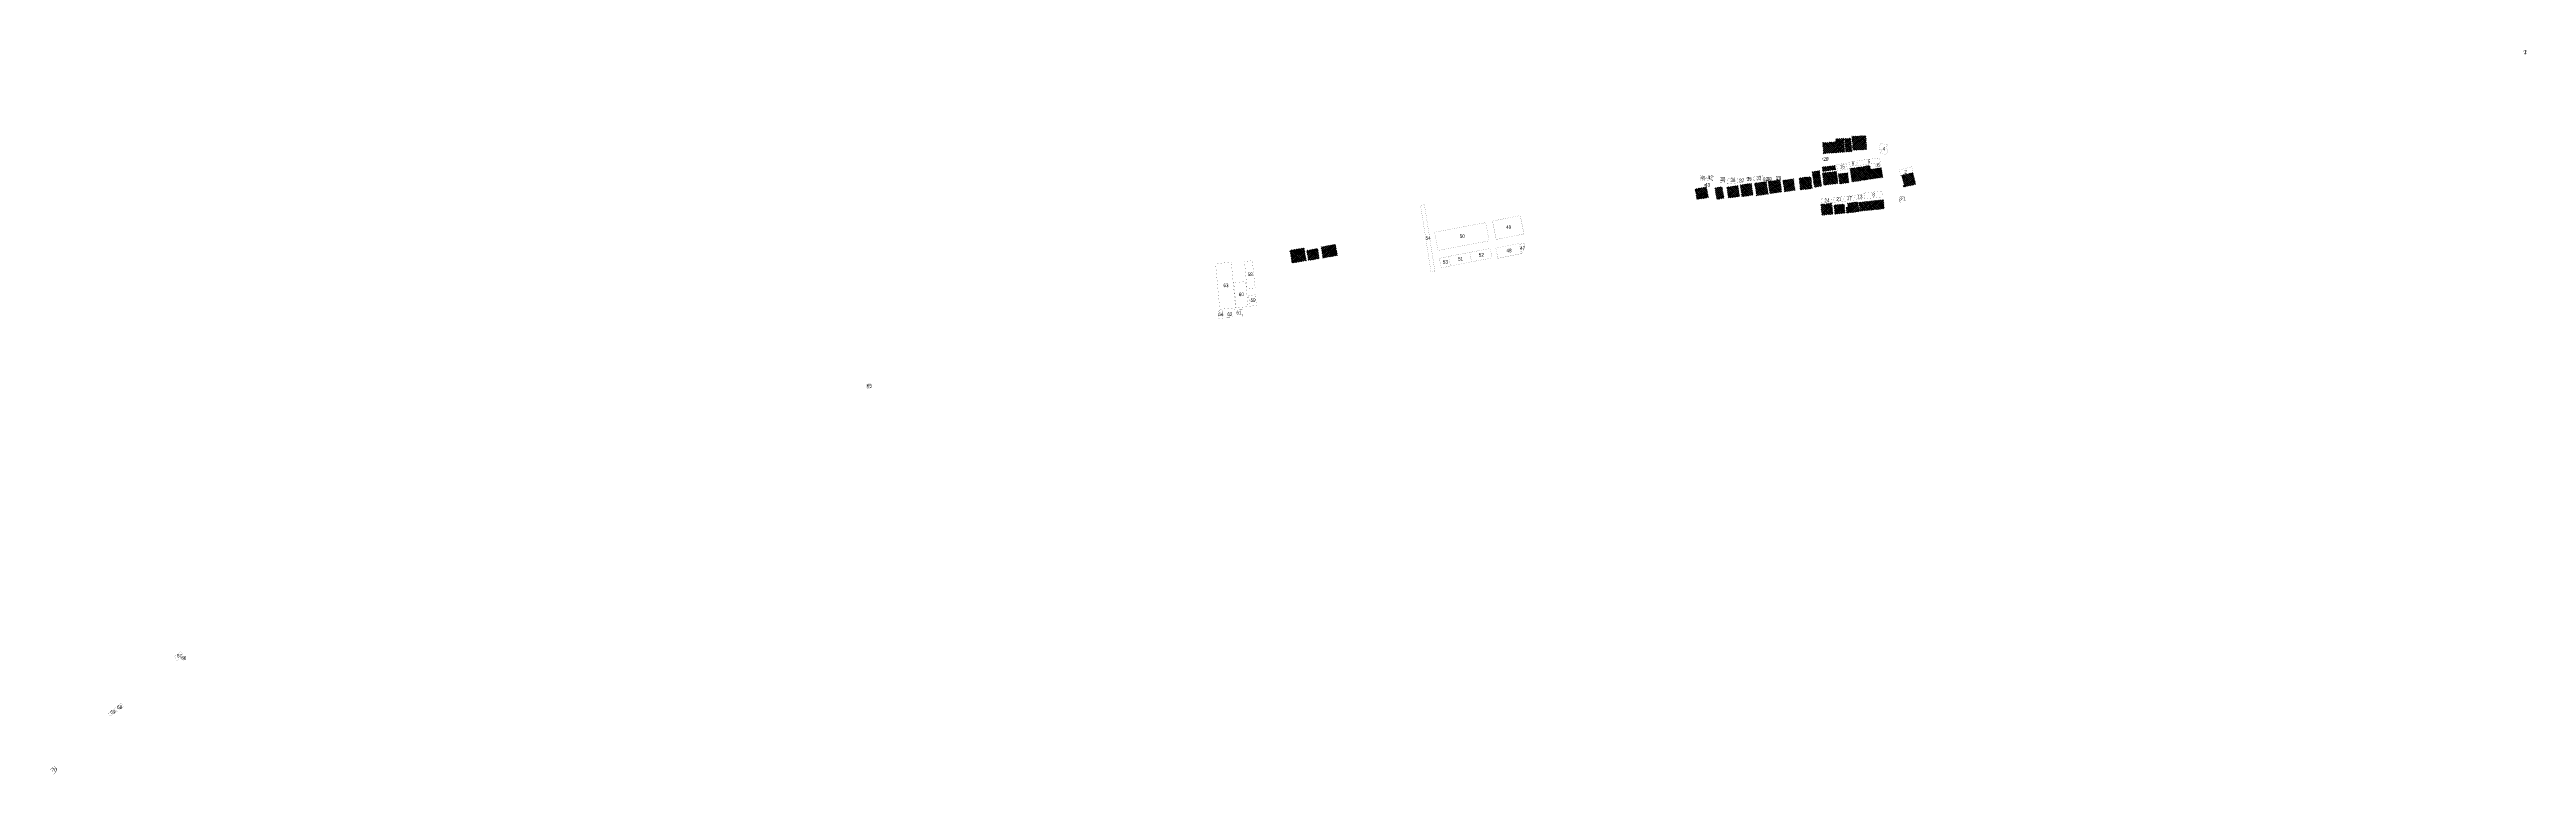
# Model space of a CAD drawing. Header units: millimetres. Extents: x 500132 to 619391, y 3323720 to 3402660.
# Drawn here: x 519367 to 522122, y 3369517 to 3370324 of the extents above; entities that cross this region are included whole.
import ezdxf

# ---------------------------------------------------------------- set-up
doc = ezdxf.new("R2010")
doc.units = ezdxf.units.MM
doc.layers.add('房屋拆迁', color=7, linetype='Continuous')
doc.styles.add('mrdsStandard', font='slromans.shx', dxfattribs={"width": 0.75, "height": 4, "bigfont": 'hztxt.shx'})

msp = doc.modelspace()

# ---------------------------------------------------------------- hatches: boundary and pattern name
at = {"layer": '房屋拆迁', "lineweight": 50}
h = msp.add_hatch(dxfattribs=at)
h.set_pattern_fill('ANSI37', color=1, scale=0.5, style=0)
h.paths.add_polyline_path([(521338.9, 3370220.6), (521339.7, 3370208.5), (521363.3, 3370210.2), (521362.3, 3370225.4), (521353.3, 3370224.8), (521353.5, 3370221.6)])
h = msp.add_hatch(dxfattribs=at)
h.set_pattern_fill('ANSI37', color=1, scale=0.5, style=0)
h.paths.add_polyline_path([(521363.1, 3370225.1), (521364.4, 3370210.2), (521371.4, 3370210.8), (521370.1, 3370225.7)])
h = msp.add_hatch(dxfattribs=at)
h.set_pattern_fill('ANSI37', color=1, scale=0.5, style=0)
h.paths.add_polyline_path([(521371.5, 3370227.6), (521372.3, 3370212.2), (521387.9, 3370213), (521387, 3370228.5)])
h = msp.add_hatch(dxfattribs=at)
h.set_pattern_fill('ANSI37', color=1, scale=0.5, style=0)
h.paths.add_polyline_path([(521312.6, 3370181.3), (521314, 3370168.1), (521327.3, 3370169.5), (521325.8, 3370182.8)])
h = msp.add_hatch(dxfattribs=at)
h.set_pattern_fill('ANSI37', color=1, scale=0.5, style=0)
h.paths.add_polyline_path([(521327.1, 3370188.2), (521329.6, 3370171), (521337.7, 3370172.2), (521335.2, 3370189.4)])
h = msp.add_hatch(dxfattribs=at)
h.set_pattern_fill('ANSI37', color=1, scale=0.5, style=0)
h.paths.add_polyline_path([(521338.2, 3370193.4), (521338.8, 3370188.6), (521353.4, 3370190.5), (521352.7, 3370195.3)])
h = msp.add_hatch(dxfattribs=at)
h.set_pattern_fill('ANSI37', color=1, scale=0.5, style=0)
h.paths.add_polyline_path([(521338.6, 3370186.8), (521340.2, 3370173.3), (521355.9, 3370175.2), (521354.3, 3370188.7)])
h = msp.add_hatch(dxfattribs=at)
h.set_pattern_fill('ANSI37', color=1, scale=0.5, style=0)
h.paths.add_polyline_path([(521356.4, 3370185.8), (521357.7, 3370174.7), (521368.1, 3370176), (521366.7, 3370187.1)])
h = msp.add_hatch(dxfattribs=at)
h.set_pattern_fill('ANSI37', color=1, scale=0.5, style=0)
h.paths.add_polyline_path([(521369.3, 3370191.9), (521371.5, 3370177), (521405.8, 3370182), (521404.2, 3370192.8), (521392.1, 3370191), (521391.5, 3370195.2)])
h = msp.add_hatch(dxfattribs=at)
h.set_pattern_fill('ANSI37', color=1, scale=0.5, style=0)
h.paths.add_polyline_path([(521428.9, 3370171.2), (521442.3, 3370174.3), (521439.3, 3370187.2), (521426.9, 3370184.3), (521429.6, 3370173), (521428.5, 3370172.7)])
h = msp.add_hatch(dxfattribs=at)
h.set_pattern_fill('ANSI37', color=1, scale=0.5, style=0)
h.paths.add_polyline_path([(521197, 3370169), (521199, 3370157.4), (521211.8, 3370159.6), (521209.7, 3370171.3)])
h = msp.add_hatch(dxfattribs=at)
h.set_pattern_fill('ANSI37', color=1, scale=0.5, style=0)
h.paths.add_polyline_path([(521218.9, 3370170.2), (521221.1, 3370157.5), (521229.2, 3370159), (521227, 3370171.6)])
h = msp.add_hatch(dxfattribs=at)
h.set_pattern_fill('ANSI37', color=1, scale=0.5, style=0)
h.paths.add_polyline_path([(521232.3, 3370171.1), (521234, 3370159), (521246.4, 3370160.8), (521244.6, 3370172.9)])
h = msp.add_hatch(dxfattribs=at)
h.set_pattern_fill('ANSI37', color=1, scale=0.5, style=0)
h.paths.add_polyline_path([(521247.4, 3370173.6), (521248.9, 3370160.6), (521261.4, 3370162.1), (521259.7, 3370175.2)])
h = msp.add_hatch(dxfattribs=at)
h.set_pattern_fill('ANSI37', color=1, scale=0.5, style=0)
h.paths.add_polyline_path([(521263.3, 3370175.4), (521265.4, 3370161.5), (521278.4, 3370163.4), (521276.3, 3370177.3)])
h = msp.add_hatch(dxfattribs=at)
h.set_pattern_fill('ANSI37', color=1, scale=0.5, style=0)
h.paths.add_polyline_path([(521278.3, 3370177.5), (521280, 3370164), (521293.3, 3370165.7), (521291.6, 3370179.2)])
h = msp.add_hatch(dxfattribs=at)
h.set_pattern_fill('ANSI37', color=1, scale=0.5, style=0)
h.paths.add_polyline_path([(521294.6, 3370178.5), (521296.6, 3370165.9), (521308.3, 3370167.8), (521306.4, 3370180.4)])
h = msp.add_hatch(dxfattribs=at)
h.set_pattern_fill('ANSI37', color=1, scale=0.5, style=0)
h.paths.add_polyline_path([(521379.2, 3370154.3), (521380.2, 3370144.4), (521407.4, 3370147.1), (521406.4, 3370157.1)])
h = msp.add_hatch(dxfattribs=at)
h.set_pattern_fill('ANSI37', color=1, scale=0.5, style=0)
h.paths.add_polyline_path([(521336.8, 3370151.9), (521338.1, 3370139.8), (521350.3, 3370141.1), (521349.1, 3370153.2)])
h = msp.add_hatch(dxfattribs=at)
h.set_pattern_fill('ANSI37', color=1, scale=0.5, style=0)
h.paths.add_polyline_path([(521351.4, 3370151.1), (521352.5, 3370141), (521363.9, 3370142.3), (521362.8, 3370152.4)])
h = msp.add_hatch(dxfattribs=at)
h.set_pattern_fill('ANSI37', color=1, scale=0.5, style=0)
h.paths.add_polyline_path([(521366.6, 3370153.3), (521367.1, 3370149), (521364.8, 3370148.8), (521365.6, 3370142.2), (521379.5, 3370144), (521378.1, 3370154.7)])
h = msp.add_hatch(dxfattribs=at)
h.set_pattern_fill('ANSI37', color=1, scale=0.5, style=0)
h.paths.add_polyline_path([(520746.3, 3370100.7), (520748.8, 3370086.6), (520764.6, 3370089.3), (520762.1, 3370103.5)])
h = msp.add_hatch(dxfattribs=at)
h.set_pattern_fill('ANSI37', color=1, scale=0.5, style=0)
h.paths.add_polyline_path([(520765, 3370100.7), (520766.9, 3370089.5), (520779.1, 3370091.7), (520777.2, 3370102.8)])
h = msp.add_hatch(dxfattribs=at)
h.set_pattern_fill('ANSI37', color=1, scale=0.5, style=0)
h.paths.add_polyline_path([(520781.1, 3370104.6), (520783.1, 3370092.3), (520799.2, 3370095), (520797.1, 3370107.4)])

# ---------------------------------------------------------------- linework, layer by layer
at = {"layer": '房屋拆迁', "color": 1, "linetype": 'Continuous', "lineweight": 50, "const_width": 0.1}
for points in [[(522118.6, 3370324.1), (522119, 3370318.7), (522121.6, 3370318.9), (522121.2, 3370324.3), (522118.6, 3370324.1)], [(521338.9, 3370220.6), (521339.7, 3370208.5), (521363.3, 3370210.2), (521362.3, 3370225.4), (521353.3, 3370224.8), (521353.5, 3370221.6), (521338.9, 3370220.6)], [(521363.1, 3370225.1), (521364.4, 3370210.2), (521371.4, 3370210.8), (521370.1, 3370225.7), (521363.1, 3370225.1)], [(521371.5, 3370227.6), (521372.3, 3370212.2), (521387.9, 3370213), (521387, 3370228.5), (521371.5, 3370227.6)], [(521403, 3370219.9), (521401.7, 3370213), (521404.2, 3370212.6), (521403.4, 3370208.6), (521410.1, 3370207.3), (521411.2, 3370213.4), (521409.8, 3370213.7), (521410.7, 3370218.4), (521403, 3370219.9)], [(521202.7, 3370183.7), (521203.6, 3370177.9), (521207.9, 3370178.5), (521206.9, 3370184.4), (521202.7, 3370183.7)], [(521209.6, 3370184.7), (521209.1, 3370178.7), (521216.7, 3370178.1), (521217.2, 3370184), (521209.6, 3370184.7)], [(521261.9, 3370182.8), (521262.5, 3370178.1), (521272.9, 3370179.3), (521272.3, 3370184.1), (521261.9, 3370182.8)], [(521287.1, 3370182.6), (521291.3, 3370183.2), (521291.8, 3370179.7), (521287.6, 3370179.1), (521287.1, 3370182.6)], [(521312.6, 3370181.3), (521314, 3370168.1), (521327.3, 3370169.5), (521325.8, 3370182.8), (521312.6, 3370181.3)], [(521327.1, 3370188.2), (521329.6, 3370171), (521337.7, 3370172.2), (521335.2, 3370189.4), (521327.1, 3370188.2)], [(521338.2, 3370193.4), (521338.8, 3370188.6), (521353.4, 3370190.5), (521352.7, 3370195.3), (521338.2, 3370193.4)], [(521338.3, 3370203.4), (521338.5, 3370200.2), (521345.6, 3370200.6), (521345.4, 3370203.8), (521338.3, 3370203.4)], [(521338.6, 3370186.8), (521340.2, 3370173.3), (521355.9, 3370175.2), (521354.3, 3370188.7), (521338.6, 3370186.8)], [(521354.4, 3370196.3), (521355.3, 3370189.6), (521366.2, 3370191.1), (521365.2, 3370197.9), (521354.4, 3370196.3)], [(521356.4, 3370185.8), (521357.7, 3370174.7), (521368.1, 3370176), (521366.7, 3370187.1), (521356.4, 3370185.8)], [(521368, 3370198.8), (521368.7, 3370194.3), (521376.6, 3370195.4), (521375.9, 3370199.9), (521368, 3370198.8)], [(521369.3, 3370191.9), (521371.5, 3370177), (521405.8, 3370182), (521404.2, 3370192.8), (521392.1, 3370191), (521391.5, 3370195.2), (521369.3, 3370191.9)], [(521377.3, 3370200.5), (521378, 3370195.2), (521403, 3370198.3), (521402.3, 3370203.7), (521377.3, 3370200.5)], [(521397.4, 3370195.9), (521403.4, 3370197.3), (521403.9, 3370194.9), (521397.9, 3370193.6), (521397.4, 3370195.9)], [(521424.4, 3370190.3), (521438.1, 3370193.8), (521439.3, 3370187.2), (521426.9, 3370184.3), (521425.5, 3370184), (521424.4, 3370190.3)], [(521428.9, 3370171.2), (521442.3, 3370174.3), (521439.3, 3370187.2), (521426.9, 3370184.3), (521429.6, 3370173), (521428.5, 3370172.7), (521428.9, 3370171.2)], [(521197, 3370169), (521199, 3370157.4), (521211.8, 3370159.6), (521209.7, 3370171.3), (521197, 3370169)], [(521207.8, 3370174.4), (521212.9, 3370174.6), (521213, 3370172.5), (521207.9, 3370172.2), (521207.8, 3370174.4)], [(521218.9, 3370170.2), (521221.1, 3370157.5), (521229.2, 3370159), (521227, 3370171.6), (521218.9, 3370170.2)], [(521224.8, 3370182.2), (521224.6, 3370176.3), (521230.1, 3370176.2), (521230.2, 3370182.2), (521224.8, 3370182.2)], [(521232.3, 3370171.1), (521234, 3370159), (521246.4, 3370160.8), (521244.6, 3370172.9), (521232.3, 3370171.1)], [(521232.5, 3370180.9), (521233.1, 3370174.8), (521244.6, 3370175.9), (521244, 3370182.2), (521232.5, 3370180.9)], [(521246, 3370179.3), (521246.4, 3370176.5), (521250.5, 3370177), (521250.2, 3370179.8), (521246, 3370179.3)], [(521247.4, 3370173.6), (521248.9, 3370160.6), (521261.4, 3370162.1), (521259.7, 3370175.2), (521247.4, 3370173.6)], [(521254.5, 3370181.7), (521254.9, 3370178), (521258.8, 3370178.5), (521258.4, 3370182.2), (521254.5, 3370181.7)], [(521263.3, 3370175.4), (521265.4, 3370161.5), (521278.4, 3370163.4), (521276.3, 3370177.3), (521263.3, 3370175.4)], [(521273.3, 3370180.9), (521273.7, 3370177.8), (521276.5, 3370178.2), (521276.1, 3370181.3), (521273.3, 3370180.9)], [(521277, 3370181.5), (521277.5, 3370177.5), (521281.5, 3370178), (521281, 3370182.1), (521277, 3370181.5)], [(521278.3, 3370177.5), (521280, 3370164), (521293.3, 3370165.7), (521291.6, 3370179.2), (521278.3, 3370177.5)], [(521294.6, 3370178.5), (521296.6, 3370165.9), (521308.3, 3370167.8), (521306.4, 3370180.4), (521294.6, 3370178.5)], [(521337.2, 3370158), (521337.7, 3370152.7), (521349.5, 3370153.8), (521348.9, 3370159.2), (521337.2, 3370158)], [(521350.7, 3370159.5), (521351.2, 3370154.3), (521362, 3370155.3), (521361.4, 3370160.5), (521350.7, 3370159.5)], [(521361.4, 3370160.5), (521362, 3370155.3), (521374.6, 3370156.8), (521374, 3370162.1), (521361.4, 3370160.5)], [(521374, 3370162.1), (521374.6, 3370156.8), (521385.9, 3370158.2), (521385.1, 3370163.7), (521374, 3370162.1)], [(521379.2, 3370154.3), (521380.2, 3370144.4), (521407.4, 3370147.1), (521406.4, 3370157.1), (521379.2, 3370154.3)], [(521385, 3370164.6), (521385.9, 3370158.2), (521405.4, 3370160.3), (521404.7, 3370166.8), (521385, 3370164.6)], [(521424.6, 3370161), (521424.8, 3370153.7), (521428.9, 3370153.8), (521428.9, 3370161.1), (521424.6, 3370161), (521424.6, 3370161)], [(521336.8, 3370151.9), (521338.1, 3370139.8), (521350.3, 3370141.1), (521349.1, 3370153.2), (521336.8, 3370151.9)], [(521351.4, 3370151.1), (521352.5, 3370141), (521363.9, 3370142.3), (521362.8, 3370152.4), (521351.4, 3370151.1)], [(521366.6, 3370153.3), (521367.1, 3370149), (521364.8, 3370148.8), (521365.6, 3370142.2), (521379.5, 3370144), (521378.1, 3370154.7), (521366.6, 3370153.3)], [(520746.3, 3370100.7), (520748.8, 3370086.6), (520764.6, 3370089.3), (520762.1, 3370103.5), (520746.3, 3370100.7)], [(520765, 3370100.7), (520766.9, 3370089.5), (520779.1, 3370091.7), (520777.2, 3370102.8), (520765, 3370100.7)], [(520781.1, 3370104.6), (520783.1, 3370092.3), (520799.2, 3370095), (520797.1, 3370107.4), (520781.1, 3370104.6)], [(520666.6, 3370033.3), (520667.2, 3370024.9), (520671.6, 3370025.3), (520671, 3370033.7), (520666.6, 3370033.3)], [(520682.3, 3370034.8), (520682.4, 3370027.1), (520678.8, 3370027), (520678.8, 3370025.7), (520676.1, 3370025.7), (520676, 3370034.7), (520682.3, 3370034.8)], [(520685.1, 3370035.1), (520684.9, 3370027.3), (520693.3, 3370027.2), (520693.4, 3370034.9), (520685.1, 3370035.1)], [(520274.9, 3369951.3), (520276.3, 3369946.5), (520281.4, 3369948.1), (520279.9, 3369952.8), (520274.9, 3369951.3)], [(519508.8, 3369643.9), (519515.7, 3369649.1), (519513.2, 3369654.6), (519505.9, 3369649), (519508.8, 3369643.9)], [(519514, 3369647.9), (519515.7, 3369649.1), (519517.6, 3369645), (519515.5, 3369644.3), (519514, 3369647.9)], [(519366.9, 3369521.9), (519371.4, 3369517.4), (519376.3, 3369522.2), (519371.9, 3369526.7), (519366.9, 3369521.9)]]:
    msp.add_lwpolyline(points, dxfattribs=at)
at = {"layer": '房屋拆迁', "color": 6, "linetype": 'Continuous', "lineweight": 50, "const_width": 0.1}
for points in [[(520891.7, 3370150.9), (520903.3, 3370076.6), (520907.7, 3370077.3), (520896, 3370151.5), (520891.7, 3370150.9)], [(520907.3, 3370121), (520911.1, 3370100.7), (520967.9, 3370111.3), (520964.1, 3370131.6), (520907.3, 3370121)], [(520971.7, 3370133.4), (520975.8, 3370112.9), (521006.7, 3370119), (521002.6, 3370139.5), (520971.7, 3370133.4)], [(520946.4, 3370098.5), (520948.4, 3370088), (520971.2, 3370092.4), (520969.2, 3370102.8), (520946.4, 3370098.5)], [(520975.4, 3370103.3), (520977.7, 3370091.9), (521003.7, 3370097.1), (521001.4, 3370108.5), (520975.4, 3370103.3)], [(521002.3, 3370108.2), (521004, 3370096.9), (521005.3, 3370097.2), (521007.3, 3370108.9), (521002.3, 3370108.2)], [(520681.2, 3370087.6), (520663.7, 3370085.9), (520668.4, 3370035.2), (520685.9, 3370036.8), (520681.2, 3370087.6)], [(520695.9, 3370088.4), (520698.7, 3370058), (520707.7, 3370059), (520704.6, 3370089.3), (520695.9, 3370088.4)], [(520912.6, 3370091.9), (520914.8, 3370081.2), (520925, 3370083.3), (520922.8, 3370094), (520912.6, 3370091.9)], [(520922.8, 3370094), (520925, 3370083.3), (520948.4, 3370088), (520946.4, 3370098.5), (520922.8, 3370094)], [(520686.6, 3370036.9), (520684, 3370064.8), (520697.2, 3370066), (520699.8, 3370038.1), (520686.6, 3370036.9)], [(520700.5, 3370050.5), (520701.8, 3370038.6), (520709.2, 3370039.4), (520707.9, 3370051.3), (520700.5, 3370050.5)], [(519434.7, 3369582.4), (519432.4, 3369585.3), (519439, 3369590.5), (519441.3, 3369587.7), (519434.7, 3369582.4)], [(519441.7, 3369587.2), (519439, 3369590.6), (519446.7, 3369596.7), (519449.5, 3369593.4), (519441.7, 3369587.2)]]:
    msp.add_lwpolyline(points, dxfattribs=at)

# ---------------------------------------------------------------- texts
at = {"layer": '房屋拆迁', "color": 4, "lineweight": 50, "style": 'mrdsStandard', "width": 0.75}
for s, p in [('1', (522118.9, 3370319.9)), ('14', (521349.5, 3370216.9)), ('10', (521365, 3370216.3)), ('7', (521378.5, 3370218.7)), ('4', (521405.6, 3370211.8)), ('45', (521203, 3370179.5)), ('42', (521210.9, 3370179.8)), ('35', (521254.4, 3370178.5)), ('33', (521265.1, 3370179.5)), ('29', (521287.2, 3370179.6)), ('26', (521330.1, 3370178.6)), ('20', (521339.7, 3370200.4)), ('19', (521343.5, 3370190.4)), ('23', (521345, 3370179.4)), ('15', (521358, 3370192.1)), ('18', (521359.9, 3370179.3)), ('9', (521371.2, 3370195.5)), ('12', (521386.8, 3370186.7)), ('5', (521389, 3370197.8)), ('6', (521399.5, 3370193.8)), ('2', (521429.7, 3370186.3)), ('44', (521202.1, 3370162.7)), ('43', (521208.1, 3370171.8)), ('41', (521221.8, 3370163)), ('40', (521225.1, 3370177.6)), ('38', (521236.3, 3370176.9)), ('39', (521237, 3370164.4)), ('37', (521246, 3370176.5)), ('36', (521252.1, 3370166.3)), ('34', (521268.6, 3370167.8)), ('32', (521272.6, 3370177.9)), ('30', (521276.9, 3370178.2)), ('31', (521283.5, 3370170)), ('28', (521299.2, 3370171.6)), ('27', (521317.6, 3370173.8)), ('24', (521341, 3370154.3)), ('21', (521354.1, 3370155.8)), ('17', (521365.7, 3370157.1)), ('13', (521377.6, 3370158.6)), ('8', (521394.1, 3370160.9)), ('3-1', (521424.1, 3370156.5)), ('3', (521431.4, 3370175.5)), ('49', (520986.9, 3370124.6)), ('25', (521341.3, 3370144.9)), ('22', (521355.3, 3370145.1)), ('16', (521368, 3370147.1)), ('11', (521391, 3370149.1)), ('55', (520787.8, 3370098.2)), ('54', (520897.4, 3370112.5)), ('50', (520935.3, 3370114.5)), ('48', (520987.3, 3370098.6)), ('47', (521002.5, 3370101.2)), ('58', (520699.4, 3370072.1)), ('57', (520753.2, 3370093.4)), ('56', (520769.8, 3370094.6)), ('53', (520916.5, 3370086)), ('51', (520933.4, 3370089.3)), ('52', (520956.5, 3370093.8)), ('63', (520672.5, 3370059.8)), ('60', (520689.6, 3370049.8)), ('59', (520702.6, 3370043.4)), ('64', (520666.8, 3370027.7)), ('62', (520676.8, 3370027.6)), ('61', (520686.9, 3370029.5)), ('65', (520275.9, 3369948.1)), ('67', (519508.6, 3369647.5)), ('66', (519513.4, 3369645)), ('69', (519434.6, 3369584.9)), ('68', (519442, 3369590.3)), ('70', (519369.3, 3369520.5))]:
    msp.add_text(s, height=4, dxfattribs=at).set_placement(p)

doc.saveas('drawing.dxf')
